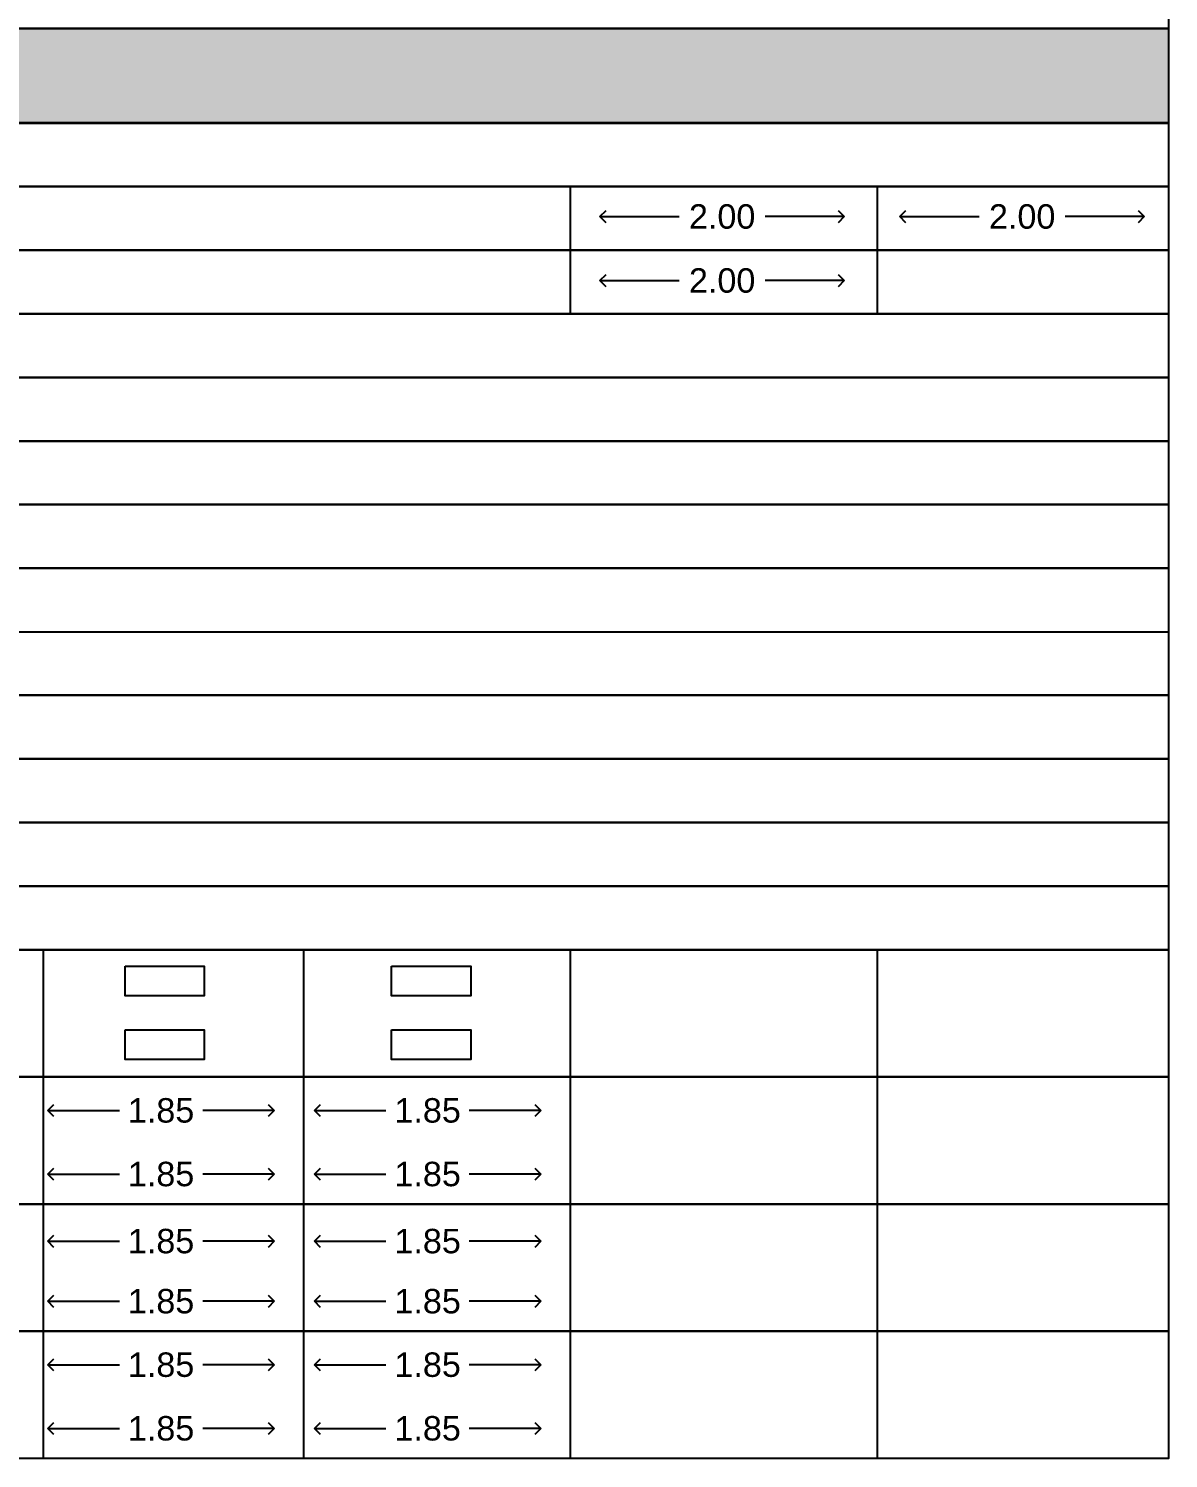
# Model space of a CAD drawing. Header units: metres. Extents: x -9481 to -9285, y 28740 to 57552.
# Drawn here: x -9451.56 to -9442.23, y 28739.76 to 28751.47 of the extents above; entities that cross this region are included whole.
import ezdxf

# ---------------------------------------------------------------- set-up
doc = ezdxf.new("R2010")
doc.units = ezdxf.units.M
doc.header["$PDMODE"] = 34
doc.header["$PDSIZE"] = -15
doc.linetypes.add('CONTINULUS', pattern=[0])
doc.layers.add('BLK_1_FLR_-1_BLDG_FOOTPRINT', color=7, linetype='Continuous', plot=False)
doc.layers.add('BLK_1_FLR_-2_BLDG_FOOTPRINT', color=7, linetype='Continuous', plot=False)
for name, color, linetype in [('BLK_1_FLR_3_GLASS_FACADE_1', 7, 'Continuous'), ('BLK_1_FLR_3_GLASS_FACADE_2', 7, 'Continuous'), ('BLK_1_FLR_4_GLASS_FACADE_1', 7, 'Continuous'), ('BLK_1_FLR_4_GLASS_FACADE_2', 7, 'Continuous'), ('BLK_1_PLANTATION_GREENSTRIP', 7, 'Continuous'), ('HATCH', 7, 'Continuous')]:
    doc.layers.add(name, color=color, linetype=linetype)
doc.layers.add('PLAN', color=7, linetype='Continuous', lineweight=40)
doc.styles.add('Arial', font='arial.ttf', dxfattribs={"height": 0.2})
doc.styles.add('style2', font='arial.ttf', dxfattribs={"height": 0.3})
doc.dimstyles.new('INT DIM', dxfattribs={"dimtxt": 0.3, "dimasz": 0.1, "dimexe": 0.18, "dimexo": 0.0625, "dimgap": 0.09, "dimtad": 0, "dimzin": 0, "dimdsep": 46, "dimtxsty": 'style2', "dimblk": 'OPEN90', "dimcen": 0.09, "dimse1": 1, "dimse2": 1, "dimclrd": 250, "dimclrt": 256, "dimadec": 0, "dimazin": 0, "dimtfac": 1, "dimtofl": 0, "dimtmove": 0, "dimatfit": 3, "dimfxl": 0.18, "dimtolj": 1, "dimtzin": 0, "dimlwd": -1, "dimarcsym": 0})

# ---------------------------------------------------------------- blocks, each defined once
blk = doc.blocks.new('J4')
at = {"layer": 'HATCH', "linetype": 'CONTINULUS', "ltscale": 0.05, "true_color": 0xf7abae}
h = blk.add_hatch(color=241, dxfattribs=at)
h.dxf.hatch_style = 1
h.paths.add_polyline_path([(-9435.455, 28796.771), (-9435.455, 28795.998), (-9396.427, 28795.998), (-9396.427, 28796.771)])
blk.add_lwpolyline([(-9435.455, 28796.771), (-9396.427, 28796.771), (-9396.427, 28795.998), (-9435.455, 28795.998), (-9435.455, 28796.771)], close=True)
blk = doc.blocks.new('_Open90')
at = {"layer": 'PLAN', "color": 0, "lineweight": -2}
for p, q in [((0, 0), (-1, 0)), ((-0.5, 0.5), (0, 0)), ((0, 0), (-0.5, -0.5))]:
    blk.add_line(p, q, dxfattribs=at)
blk = doc.blocks.new('*D389')
at = {"layer": 'BLK_1_FLR_-1_BLDG_FOOTPRINT', "color": 250, "transparency": 16777216}
for p, q in [((-9446.783, 28749.931), (-9446.234, 28749.931)), ((-9444.983, 28749.931), (-9445.532, 28749.931))]:
    blk.add_line(p, q, dxfattribs=at)
at = {"layer": 'Defpoints', "color": 0, "transparency": 16777216}
for p in [(-9446.883, 28750.075), (-9444.883, 28750.075), (-9444.883, 28749.931)]:
    blk.add_point(p, dxfattribs=at)
at = {"layer": 'BLK_1_FLR_-1_BLDG_FOOTPRINT', "color": 250, "transparency": 16777216, "xscale": 0.1, "yscale": 0.1, "zscale": 0.1, "rotation": 180}
blk.add_blockref('_Open90', (-9446.883, 28749.931), dxfattribs=at)
at = {"layer": 'BLK_1_FLR_-1_BLDG_FOOTPRINT', "color": 250, "transparency": 16777216, "xscale": 0.1, "yscale": 0.1, "zscale": 0.1}
blk.add_blockref('_Open90', (-9444.883, 28749.931), dxfattribs=at)
at = {"layer": 'BLK_1_FLR_-1_BLDG_FOOTPRINT', "transparency": 16777216, "insert": (-9445.883, 28749.931), "char_height": 0.2, "attachment_point": 5, "style": 'Arial', "bg_fill": 3, "box_fill_scale": 1.1, "bg_fill_color": 256, "bg_fill_true_color": 13158600, "bg_fill_transparency": 0}
blk.add_mtext('\\A1;2.00', dxfattribs=at)
blk = doc.blocks.new('*D390')
at = {"layer": 'BLK_1_FLR_-1_BLDG_FOOTPRINT', "color": 250, "transparency": 16777216}
for p, q in [((-9446.783, 28749.407), (-9446.234, 28749.407)), ((-9444.983, 28749.407), (-9445.532, 28749.407))]:
    blk.add_line(p, q, dxfattribs=at)
at = {"layer": 'Defpoints', "color": 0, "transparency": 16777216}
for p in [(-9446.883, 28749.551), (-9444.883, 28749.551), (-9444.883, 28749.407)]:
    blk.add_point(p, dxfattribs=at)
at = {"layer": 'BLK_1_FLR_-1_BLDG_FOOTPRINT', "color": 250, "transparency": 16777216, "xscale": 0.1, "yscale": 0.1, "zscale": 0.1, "rotation": 180}
blk.add_blockref('_Open90', (-9446.883, 28749.407), dxfattribs=at)
at = {"layer": 'BLK_1_FLR_-1_BLDG_FOOTPRINT', "color": 250, "transparency": 16777216, "xscale": 0.1, "yscale": 0.1, "zscale": 0.1}
blk.add_blockref('_Open90', (-9444.883, 28749.407), dxfattribs=at)
at = {"layer": 'BLK_1_FLR_-1_BLDG_FOOTPRINT', "transparency": 16777216, "insert": (-9445.883, 28749.407), "char_height": 0.2, "attachment_point": 5, "style": 'Arial', "bg_fill": 3, "box_fill_scale": 1.1, "bg_fill_color": 256, "bg_fill_true_color": 13158600, "bg_fill_transparency": 0}
blk.add_mtext('\\A1;2.00', dxfattribs=at)
blk = doc.blocks.new('*D391')
at = {"layer": 'BLK_1_FLR_-2_BLDG_FOOTPRINT', "color": 250, "transparency": 16777216}
for p, q in [((-9444.328, 28749.931), (-9443.778, 28749.931)), ((-9442.527, 28749.931), (-9443.076, 28749.931))]:
    blk.add_line(p, q, dxfattribs=at)
at = {"layer": 'Defpoints', "color": 0, "transparency": 16777216}
for p in [(-9444.428, 28750.075), (-9442.427, 28750.075), (-9442.427, 28749.931)]:
    blk.add_point(p, dxfattribs=at)
at = {"layer": 'BLK_1_FLR_-2_BLDG_FOOTPRINT', "color": 250, "transparency": 16777216, "xscale": 0.1, "yscale": 0.1, "zscale": 0.1, "rotation": 180}
blk.add_blockref('_Open90', (-9444.428, 28749.931), dxfattribs=at)
at = {"layer": 'BLK_1_FLR_-2_BLDG_FOOTPRINT', "color": 250, "transparency": 16777216, "xscale": 0.1, "yscale": 0.1, "zscale": 0.1}
blk.add_blockref('_Open90', (-9442.427, 28749.931), dxfattribs=at)
at = {"layer": 'BLK_1_FLR_-2_BLDG_FOOTPRINT', "transparency": 16777216, "insert": (-9443.427, 28749.931), "char_height": 0.2, "attachment_point": 5, "style": 'Arial', "bg_fill": 3, "box_fill_scale": 1.1, "bg_fill_color": 256, "bg_fill_true_color": 13158600, "bg_fill_transparency": 0}
blk.add_mtext('\\A1;2.00', dxfattribs=at)
blk = doc.blocks.new('*D428')
at = {"layer": 'BLK_1_FLR_3_GLASS_FACADE_1', "color": 250, "ltscale": 0.05, "transparency": 16777216}
for p, q in [((-9451.303, 28742.612), (-9450.817, 28742.612)), ((-9449.649, 28742.612), (-9450.135, 28742.612))]:
    blk.add_line(p, q, dxfattribs=at)
at = {"layer": 'Defpoints', "color": 0, "linetype": 'CONTINULUS', "ltscale": 0.05, "transparency": 16777216}
for p in [(-9451.403, 28742.817), (-9449.549, 28742.817), (-9449.549, 28742.612)]:
    blk.add_point(p, dxfattribs=at)
at = {"layer": 'BLK_1_FLR_3_GLASS_FACADE_1', "color": 250, "linetype": 'CONTINULUS', "ltscale": 0.05, "transparency": 16777216, "xscale": 0.1, "yscale": 0.1, "zscale": 0.1, "rotation": 180}
blk.add_blockref('_Open90', (-9451.403, 28742.612), dxfattribs=at)
at = {"layer": 'BLK_1_FLR_3_GLASS_FACADE_1', "color": 250, "linetype": 'CONTINULUS', "ltscale": 0.05, "transparency": 16777216, "xscale": 0.1, "yscale": 0.1, "zscale": 0.1}
blk.add_blockref('_Open90', (-9449.549, 28742.612), dxfattribs=at)
at = {"layer": 'BLK_1_FLR_3_GLASS_FACADE_1', "linetype": 'CONTINULUS', "ltscale": 0.05, "transparency": 16777216, "insert": (-9450.476, 28742.612), "char_height": 0.2, "attachment_point": 5, "style": 'Arial', "bg_fill": 3, "box_fill_scale": 1.1, "bg_fill_color": 256, "bg_fill_true_color": 13158600, "bg_fill_transparency": 0}
blk.add_mtext('\\A1;1.85', dxfattribs=at)
blk = doc.blocks.new('*D429')
at = {"layer": 'BLK_1_FLR_3_GLASS_FACADE_2', "color": 250, "ltscale": 0.05, "transparency": 16777216}
for p, q in [((-9451.303, 28742.091), (-9450.817, 28742.091)), ((-9449.649, 28742.091), (-9450.135, 28742.091))]:
    blk.add_line(p, q, dxfattribs=at)
at = {"layer": 'Defpoints', "color": 0, "linetype": 'CONTINULUS', "ltscale": 0.05, "transparency": 16777216}
for p in [(-9451.403, 28742.296), (-9449.549, 28742.296), (-9449.549, 28742.091)]:
    blk.add_point(p, dxfattribs=at)
at = {"layer": 'BLK_1_FLR_3_GLASS_FACADE_2', "color": 250, "linetype": 'CONTINULUS', "ltscale": 0.05, "transparency": 16777216, "xscale": 0.1, "yscale": 0.1, "zscale": 0.1, "rotation": 180}
blk.add_blockref('_Open90', (-9451.403, 28742.091), dxfattribs=at)
at = {"layer": 'BLK_1_FLR_3_GLASS_FACADE_2', "color": 250, "linetype": 'CONTINULUS', "ltscale": 0.05, "transparency": 16777216, "xscale": 0.1, "yscale": 0.1, "zscale": 0.1}
blk.add_blockref('_Open90', (-9449.549, 28742.091), dxfattribs=at)
at = {"layer": 'BLK_1_FLR_3_GLASS_FACADE_2', "linetype": 'CONTINULUS', "ltscale": 0.05, "transparency": 16777216, "insert": (-9450.476, 28742.091), "char_height": 0.2, "attachment_point": 5, "style": 'Arial', "bg_fill": 3, "box_fill_scale": 1.1, "bg_fill_color": 256, "bg_fill_true_color": 13158600, "bg_fill_transparency": 0}
blk.add_mtext('\\A1;1.85', dxfattribs=at)
blk = doc.blocks.new('*D430')
at = {"layer": 'BLK_1_FLR_3_GLASS_FACADE_2', "color": 250, "ltscale": 0.05, "transparency": 16777216}
for p, q in [((-9451.303, 28741.05), (-9450.817, 28741.05)), ((-9449.649, 28741.05), (-9450.135, 28741.05))]:
    blk.add_line(p, q, dxfattribs=at)
at = {"layer": 'Defpoints', "color": 0, "linetype": 'CONTINULUS', "ltscale": 0.05, "transparency": 16777216}
for p in [(-9451.403, 28741.255), (-9449.549, 28741.255), (-9449.549, 28741.05)]:
    blk.add_point(p, dxfattribs=at)
at = {"layer": 'BLK_1_FLR_3_GLASS_FACADE_2', "color": 250, "linetype": 'CONTINULUS', "ltscale": 0.05, "transparency": 16777216, "xscale": 0.1, "yscale": 0.1, "zscale": 0.1, "rotation": 180}
blk.add_blockref('_Open90', (-9451.403, 28741.05), dxfattribs=at)
at = {"layer": 'BLK_1_FLR_3_GLASS_FACADE_2', "color": 250, "linetype": 'CONTINULUS', "ltscale": 0.05, "transparency": 16777216, "xscale": 0.1, "yscale": 0.1, "zscale": 0.1}
blk.add_blockref('_Open90', (-9449.549, 28741.05), dxfattribs=at)
at = {"layer": 'BLK_1_FLR_3_GLASS_FACADE_2', "linetype": 'CONTINULUS', "ltscale": 0.05, "transparency": 16777216, "insert": (-9450.476, 28741.05), "char_height": 0.2, "attachment_point": 5, "style": 'Arial', "bg_fill": 3, "box_fill_scale": 1.1, "bg_fill_color": 256, "bg_fill_true_color": 13158600, "bg_fill_transparency": 0}
blk.add_mtext('\\A1;1.85', dxfattribs=at)
blk = doc.blocks.new('*D431')
at = {"layer": 'BLK_1_FLR_3_GLASS_FACADE_1', "color": 250, "ltscale": 0.05, "transparency": 16777216}
for p, q in [((-9451.303, 28740.53), (-9450.817, 28740.53)), ((-9449.649, 28740.53), (-9450.135, 28740.53))]:
    blk.add_line(p, q, dxfattribs=at)
at = {"layer": 'Defpoints', "color": 0, "linetype": 'CONTINULUS', "ltscale": 0.05, "transparency": 16777216}
for p in [(-9451.403, 28740.734), (-9449.549, 28740.734), (-9449.549, 28740.53)]:
    blk.add_point(p, dxfattribs=at)
at = {"layer": 'BLK_1_FLR_3_GLASS_FACADE_1', "color": 250, "linetype": 'CONTINULUS', "ltscale": 0.05, "transparency": 16777216, "xscale": 0.1, "yscale": 0.1, "zscale": 0.1, "rotation": 180}
blk.add_blockref('_Open90', (-9451.403, 28740.53), dxfattribs=at)
at = {"layer": 'BLK_1_FLR_3_GLASS_FACADE_1', "color": 250, "linetype": 'CONTINULUS', "ltscale": 0.05, "transparency": 16777216, "xscale": 0.1, "yscale": 0.1, "zscale": 0.1}
blk.add_blockref('_Open90', (-9449.549, 28740.53), dxfattribs=at)
at = {"layer": 'BLK_1_FLR_3_GLASS_FACADE_1', "linetype": 'CONTINULUS', "ltscale": 0.05, "transparency": 16777216, "insert": (-9450.476, 28740.53), "char_height": 0.2, "attachment_point": 5, "style": 'Arial', "bg_fill": 3, "box_fill_scale": 1.1, "bg_fill_color": 256, "bg_fill_true_color": 13158600, "bg_fill_transparency": 0}
blk.add_mtext('\\A1;1.85', dxfattribs=at)
blk = doc.blocks.new('*D432')
at = {"layer": 'BLK_1_FLR_3_GLASS_FACADE_2', "color": 250, "ltscale": 0.05, "transparency": 16777216}
for p, q in [((-9451.303, 28740.009), (-9450.817, 28740.009)), ((-9449.649, 28740.009), (-9450.135, 28740.009))]:
    blk.add_line(p, q, dxfattribs=at)
at = {"layer": 'Defpoints', "color": 0, "linetype": 'CONTINULUS', "ltscale": 0.05, "transparency": 16777216}
for p in [(-9451.403, 28740.213), (-9449.549, 28740.213), (-9449.549, 28740.009)]:
    blk.add_point(p, dxfattribs=at)
at = {"layer": 'BLK_1_FLR_3_GLASS_FACADE_2', "color": 250, "linetype": 'CONTINULUS', "ltscale": 0.05, "transparency": 16777216, "xscale": 0.1, "yscale": 0.1, "zscale": 0.1, "rotation": 180}
blk.add_blockref('_Open90', (-9451.403, 28740.009), dxfattribs=at)
at = {"layer": 'BLK_1_FLR_3_GLASS_FACADE_2', "color": 250, "linetype": 'CONTINULUS', "ltscale": 0.05, "transparency": 16777216, "xscale": 0.1, "yscale": 0.1, "zscale": 0.1}
blk.add_blockref('_Open90', (-9449.549, 28740.009), dxfattribs=at)
at = {"layer": 'BLK_1_FLR_3_GLASS_FACADE_2', "linetype": 'CONTINULUS', "ltscale": 0.05, "transparency": 16777216, "insert": (-9450.476, 28740.009), "char_height": 0.2, "attachment_point": 5, "style": 'Arial', "bg_fill": 3, "box_fill_scale": 1.1, "bg_fill_color": 256, "bg_fill_true_color": 13158600, "bg_fill_transparency": 0}
blk.add_mtext('\\A1;1.85', dxfattribs=at)
blk = doc.blocks.new('*D433')
at = {"layer": 'BLK_1_FLR_3_GLASS_FACADE_1', "color": 250, "ltscale": 0.05, "transparency": 16777216}
for p, q in [((-9451.303, 28741.542), (-9450.817, 28741.542)), ((-9449.649, 28741.542), (-9450.135, 28741.542))]:
    blk.add_line(p, q, dxfattribs=at)
at = {"layer": 'Defpoints', "color": 0, "linetype": 'CONTINULUS', "ltscale": 0.05, "transparency": 16777216}
for p in [(-9451.403, 28741.746), (-9449.549, 28741.746), (-9449.549, 28741.542)]:
    blk.add_point(p, dxfattribs=at)
at = {"layer": 'BLK_1_FLR_3_GLASS_FACADE_1', "color": 250, "linetype": 'CONTINULUS', "ltscale": 0.05, "transparency": 16777216, "xscale": 0.1, "yscale": 0.1, "zscale": 0.1, "rotation": 180}
blk.add_blockref('_Open90', (-9451.403, 28741.542), dxfattribs=at)
at = {"layer": 'BLK_1_FLR_3_GLASS_FACADE_1', "color": 250, "linetype": 'CONTINULUS', "ltscale": 0.05, "transparency": 16777216, "xscale": 0.1, "yscale": 0.1, "zscale": 0.1}
blk.add_blockref('_Open90', (-9449.549, 28741.542), dxfattribs=at)
at = {"layer": 'BLK_1_FLR_3_GLASS_FACADE_1', "linetype": 'CONTINULUS', "ltscale": 0.05, "transparency": 16777216, "insert": (-9450.476, 28741.542), "char_height": 0.2, "attachment_point": 5, "style": 'Arial', "bg_fill": 3, "box_fill_scale": 1.1, "bg_fill_color": 256, "bg_fill_true_color": 13158600, "bg_fill_transparency": 0}
blk.add_mtext('\\A1;1.85', dxfattribs=at)
blk = doc.blocks.new('*D434')
at = {"layer": 'BLK_1_FLR_4_GLASS_FACADE_1', "color": 250, "ltscale": 0.05, "transparency": 16777216}
for p, q in [((-9449.12, 28742.612), (-9448.635, 28742.612)), ((-9447.467, 28742.612), (-9447.953, 28742.612))]:
    blk.add_line(p, q, dxfattribs=at)
at = {"layer": 'Defpoints', "color": 0, "linetype": 'CONTINULUS', "ltscale": 0.05, "transparency": 16777216}
for p in [(-9449.22, 28742.817), (-9447.367, 28742.817), (-9447.367, 28742.612)]:
    blk.add_point(p, dxfattribs=at)
at = {"layer": 'BLK_1_FLR_4_GLASS_FACADE_1', "color": 250, "linetype": 'CONTINULUS', "ltscale": 0.05, "transparency": 16777216, "xscale": 0.1, "yscale": 0.1, "zscale": 0.1, "rotation": 180}
blk.add_blockref('_Open90', (-9449.22, 28742.612), dxfattribs=at)
at = {"layer": 'BLK_1_FLR_4_GLASS_FACADE_1', "color": 250, "linetype": 'CONTINULUS', "ltscale": 0.05, "transparency": 16777216, "xscale": 0.1, "yscale": 0.1, "zscale": 0.1}
blk.add_blockref('_Open90', (-9447.367, 28742.612), dxfattribs=at)
at = {"layer": 'BLK_1_FLR_4_GLASS_FACADE_1', "linetype": 'CONTINULUS', "ltscale": 0.05, "transparency": 16777216, "insert": (-9448.294, 28742.612), "char_height": 0.2, "attachment_point": 5, "style": 'Arial', "bg_fill": 3, "box_fill_scale": 1.1, "bg_fill_color": 256, "bg_fill_true_color": 13158600, "bg_fill_transparency": 0}
blk.add_mtext('\\A1;1.85', dxfattribs=at)
blk = doc.blocks.new('*D435')
at = {"layer": 'BLK_1_FLR_4_GLASS_FACADE_2', "color": 250, "ltscale": 0.05, "transparency": 16777216}
for p, q in [((-9449.12, 28742.091), (-9448.635, 28742.091)), ((-9447.467, 28742.091), (-9447.953, 28742.091))]:
    blk.add_line(p, q, dxfattribs=at)
at = {"layer": 'Defpoints', "color": 0, "linetype": 'CONTINULUS', "ltscale": 0.05, "transparency": 16777216}
for p in [(-9449.22, 28742.296), (-9447.367, 28742.296), (-9447.367, 28742.091)]:
    blk.add_point(p, dxfattribs=at)
at = {"layer": 'BLK_1_FLR_4_GLASS_FACADE_2', "color": 250, "linetype": 'CONTINULUS', "ltscale": 0.05, "transparency": 16777216, "xscale": 0.1, "yscale": 0.1, "zscale": 0.1, "rotation": 180}
blk.add_blockref('_Open90', (-9449.22, 28742.091), dxfattribs=at)
at = {"layer": 'BLK_1_FLR_4_GLASS_FACADE_2', "color": 250, "linetype": 'CONTINULUS', "ltscale": 0.05, "transparency": 16777216, "xscale": 0.1, "yscale": 0.1, "zscale": 0.1}
blk.add_blockref('_Open90', (-9447.367, 28742.091), dxfattribs=at)
at = {"layer": 'BLK_1_FLR_4_GLASS_FACADE_2', "linetype": 'CONTINULUS', "ltscale": 0.05, "transparency": 16777216, "insert": (-9448.294, 28742.091), "char_height": 0.2, "attachment_point": 5, "style": 'Arial', "bg_fill": 3, "box_fill_scale": 1.1, "bg_fill_color": 256, "bg_fill_true_color": 13158600, "bg_fill_transparency": 0}
blk.add_mtext('\\A1;1.85', dxfattribs=at)
blk = doc.blocks.new('*D436')
at = {"layer": 'BLK_1_FLR_4_GLASS_FACADE_2', "color": 250, "ltscale": 0.05, "transparency": 16777216}
for p, q in [((-9449.12, 28741.05), (-9448.635, 28741.05)), ((-9447.467, 28741.05), (-9447.953, 28741.05))]:
    blk.add_line(p, q, dxfattribs=at)
at = {"layer": 'Defpoints', "color": 0, "linetype": 'CONTINULUS', "ltscale": 0.05, "transparency": 16777216}
for p in [(-9449.22, 28741.255), (-9447.367, 28741.255), (-9447.367, 28741.05)]:
    blk.add_point(p, dxfattribs=at)
at = {"layer": 'BLK_1_FLR_4_GLASS_FACADE_2', "color": 250, "linetype": 'CONTINULUS', "ltscale": 0.05, "transparency": 16777216, "xscale": 0.1, "yscale": 0.1, "zscale": 0.1, "rotation": 180}
blk.add_blockref('_Open90', (-9449.22, 28741.05), dxfattribs=at)
at = {"layer": 'BLK_1_FLR_4_GLASS_FACADE_2', "color": 250, "linetype": 'CONTINULUS', "ltscale": 0.05, "transparency": 16777216, "xscale": 0.1, "yscale": 0.1, "zscale": 0.1}
blk.add_blockref('_Open90', (-9447.367, 28741.05), dxfattribs=at)
at = {"layer": 'BLK_1_FLR_4_GLASS_FACADE_2', "linetype": 'CONTINULUS', "ltscale": 0.05, "transparency": 16777216, "insert": (-9448.294, 28741.05), "char_height": 0.2, "attachment_point": 5, "style": 'Arial', "bg_fill": 3, "box_fill_scale": 1.1, "bg_fill_color": 256, "bg_fill_true_color": 13158600, "bg_fill_transparency": 0}
blk.add_mtext('\\A1;1.85', dxfattribs=at)
blk = doc.blocks.new('*D437')
at = {"layer": 'BLK_1_FLR_4_GLASS_FACADE_1', "color": 250, "ltscale": 0.05, "transparency": 16777216}
for p, q in [((-9449.12, 28740.53), (-9448.635, 28740.53)), ((-9447.467, 28740.53), (-9447.953, 28740.53))]:
    blk.add_line(p, q, dxfattribs=at)
at = {"layer": 'Defpoints', "color": 0, "linetype": 'CONTINULUS', "ltscale": 0.05, "transparency": 16777216}
for p in [(-9449.22, 28740.734), (-9447.367, 28740.734), (-9447.367, 28740.53)]:
    blk.add_point(p, dxfattribs=at)
at = {"layer": 'BLK_1_FLR_4_GLASS_FACADE_1', "color": 250, "linetype": 'CONTINULUS', "ltscale": 0.05, "transparency": 16777216, "xscale": 0.1, "yscale": 0.1, "zscale": 0.1, "rotation": 180}
blk.add_blockref('_Open90', (-9449.22, 28740.53), dxfattribs=at)
at = {"layer": 'BLK_1_FLR_4_GLASS_FACADE_1', "color": 250, "linetype": 'CONTINULUS', "ltscale": 0.05, "transparency": 16777216, "xscale": 0.1, "yscale": 0.1, "zscale": 0.1}
blk.add_blockref('_Open90', (-9447.367, 28740.53), dxfattribs=at)
at = {"layer": 'BLK_1_FLR_4_GLASS_FACADE_1', "linetype": 'CONTINULUS', "ltscale": 0.05, "transparency": 16777216, "insert": (-9448.294, 28740.53), "char_height": 0.2, "attachment_point": 5, "style": 'Arial', "bg_fill": 3, "box_fill_scale": 1.1, "bg_fill_color": 256, "bg_fill_true_color": 13158600, "bg_fill_transparency": 0}
blk.add_mtext('\\A1;1.85', dxfattribs=at)
blk = doc.blocks.new('*D438')
at = {"layer": 'BLK_1_FLR_4_GLASS_FACADE_2', "color": 250, "ltscale": 0.05, "transparency": 16777216}
for p, q in [((-9449.12, 28740.009), (-9448.635, 28740.009)), ((-9447.467, 28740.009), (-9447.953, 28740.009))]:
    blk.add_line(p, q, dxfattribs=at)
at = {"layer": 'Defpoints', "color": 0, "linetype": 'CONTINULUS', "ltscale": 0.05, "transparency": 16777216}
for p in [(-9449.22, 28740.213), (-9447.367, 28740.213), (-9447.367, 28740.009)]:
    blk.add_point(p, dxfattribs=at)
at = {"layer": 'BLK_1_FLR_4_GLASS_FACADE_2', "color": 250, "linetype": 'CONTINULUS', "ltscale": 0.05, "transparency": 16777216, "xscale": 0.1, "yscale": 0.1, "zscale": 0.1, "rotation": 180}
blk.add_blockref('_Open90', (-9449.22, 28740.009), dxfattribs=at)
at = {"layer": 'BLK_1_FLR_4_GLASS_FACADE_2', "color": 250, "linetype": 'CONTINULUS', "ltscale": 0.05, "transparency": 16777216, "xscale": 0.1, "yscale": 0.1, "zscale": 0.1}
blk.add_blockref('_Open90', (-9447.367, 28740.009), dxfattribs=at)
at = {"layer": 'BLK_1_FLR_4_GLASS_FACADE_2', "linetype": 'CONTINULUS', "ltscale": 0.05, "transparency": 16777216, "insert": (-9448.294, 28740.009), "char_height": 0.2, "attachment_point": 5, "style": 'Arial', "bg_fill": 3, "box_fill_scale": 1.1, "bg_fill_color": 256, "bg_fill_true_color": 13158600, "bg_fill_transparency": 0}
blk.add_mtext('\\A1;1.85', dxfattribs=at)
blk = doc.blocks.new('*D439')
at = {"layer": 'BLK_1_FLR_4_GLASS_FACADE_1', "color": 250, "ltscale": 0.05, "transparency": 16777216}
for p, q in [((-9449.12, 28741.542), (-9448.635, 28741.542)), ((-9447.467, 28741.542), (-9447.953, 28741.542))]:
    blk.add_line(p, q, dxfattribs=at)
at = {"layer": 'Defpoints', "color": 0, "linetype": 'CONTINULUS', "ltscale": 0.05, "transparency": 16777216}
for p in [(-9449.22, 28741.746), (-9447.367, 28741.746), (-9447.367, 28741.542)]:
    blk.add_point(p, dxfattribs=at)
at = {"layer": 'BLK_1_FLR_4_GLASS_FACADE_1', "color": 250, "linetype": 'CONTINULUS', "ltscale": 0.05, "transparency": 16777216, "xscale": 0.1, "yscale": 0.1, "zscale": 0.1, "rotation": 180}
blk.add_blockref('_Open90', (-9449.22, 28741.542), dxfattribs=at)
at = {"layer": 'BLK_1_FLR_4_GLASS_FACADE_1', "color": 250, "linetype": 'CONTINULUS', "ltscale": 0.05, "transparency": 16777216, "xscale": 0.1, "yscale": 0.1, "zscale": 0.1}
blk.add_blockref('_Open90', (-9447.367, 28741.542), dxfattribs=at)
at = {"layer": 'BLK_1_FLR_4_GLASS_FACADE_1', "linetype": 'CONTINULUS', "ltscale": 0.05, "transparency": 16777216, "insert": (-9448.294, 28741.542), "char_height": 0.2, "attachment_point": 5, "style": 'Arial', "bg_fill": 3, "box_fill_scale": 1.1, "bg_fill_color": 256, "bg_fill_true_color": 13158600, "bg_fill_transparency": 0}
blk.add_mtext('\\A1;1.85', dxfattribs=at)

msp = doc.modelspace()

# ---------------------------------------------------------------- linework, layer by layer
for p, q in [((-9447.126, 28750.177), (-9447.126, 28749.656)), ((-9444.614, 28750.177), (-9444.614, 28749.656)), ((-9447.126, 28749.656), (-9447.126, 28749.136)), ((-9444.614, 28749.656), (-9444.614, 28749.136)), ((-9442.23, 28749.136), (-9442.23, 28748.615)), ((-9442.23, 28746.012), (-9442.23, 28745.491)), ((-9451.44, 28743.929), (-9451.44, 28739.764)), ((-9449.309, 28743.929), (-9449.309, 28739.764)), ((-9447.126, 28743.929), (-9447.126, 28739.764)), ((-9444.614, 28743.929), (-9444.614, 28739.764)), ((-9442.23, 28743.929), (-9442.23, 28743.408)), ((-9442.23, 28743.408), (-9442.23, 28742.888)), ((-9442.23, 28742.888), (-9442.23, 28742.367)), ((-9442.23, 28742.367), (-9442.23, 28741.846)), ((-9442.23, 28741.846), (-9442.23, 28741.326)), ((-9442.23, 28741.326), (-9442.23, 28740.805)), ((-9442.23, 28740.805), (-9442.23, 28740.285)), ((-9442.23, 28740.285), (-9442.23, 28739.764))]:
    msp.add_line(p, q)
for points in [[(-9461.732, 28751.991), (-9442.23, 28751.991), (-9442.23, 28751.471), (-9481.258, 28751.471), (-9481.258, 28751.991)], [(-9481.258, 28749.656), (-9481.258, 28750.177), (-9442.23, 28750.177), (-9442.23, 28749.656), (-9461.732, 28749.656)], [(-9461.732, 28749.656), (-9442.23, 28749.656), (-9442.23, 28749.136), (-9481.258, 28749.136), (-9481.258, 28749.656), (-9481.258, 28749.656)], [(-9481.258, 28747.574), (-9481.258, 28748.094), (-9442.23, 28748.094), (-9442.23, 28747.574), (-9461.732, 28747.574)], [(-9461.732, 28747.574), (-9442.23, 28747.574), (-9442.23, 28747.053), (-9461.732, 28747.053)], [(-9461.732, 28747.053), (-9442.23, 28747.053), (-9442.23, 28746.532)], [(-9461.732, 28747.053), (-9442.23, 28747.053), (-9442.23, 28746.532)], [(-9442.23, 28746.532), (-9442.23, 28746.012), (-9481.258, 28746.012), (-9481.258, 28746.532), (-9481.258, 28746.532)], [(-9461.732, 28746.532), (-9442.23, 28746.532), (-9442.23, 28746.012)], [(-9481.258, 28744.97), (-9481.258, 28745.491), (-9442.23, 28745.491), (-9442.23, 28744.97), (-9461.732, 28744.97)], [(-9461.732, 28744.97), (-9442.23, 28744.97), (-9442.23, 28744.45), (-9461.732, 28744.45)], [(-9461.732, 28744.45), (-9442.23, 28744.45), (-9442.23, 28743.929), (-9481.258, 28743.929), (-9481.258, 28744.45), (-9481.258, 28744.45)], [(-9481.258, 28743.408), (-9481.258, 28743.929), (-9442.23, 28743.929), (-9442.23, 28743.408)], [(-9442.23, 28743.408), (-9442.23, 28742.888), (-9461.732, 28742.888)], [(-9461.732, 28742.888), (-9442.23, 28742.888), (-9442.23, 28742.367)], [(-9442.23, 28742.367), (-9442.23, 28741.846), (-9461.732, 28741.846)], [(-9461.732, 28741.846), (-9442.23, 28741.846), (-9442.23, 28741.326)], [(-9442.23, 28741.326), (-9442.23, 28740.805), (-9461.732, 28740.805)], [(-9461.732, 28740.805), (-9442.23, 28740.805), (-9442.23, 28740.285)], [(-9442.23, 28740.285), (-9442.23, 28739.764), (-9481.258, 28739.764), (-9481.258, 28740.285)]]:
    msp.add_lwpolyline(points)
for points in [[(-9481.258, 28750.697), (-9442.23, 28750.697), (-9442.23, 28750.177), (-9481.258, 28750.177), (-9481.258, 28750.697)], [(-9481.258, 28749.136), (-9442.23, 28749.136), (-9442.23, 28748.615), (-9481.258, 28748.615), (-9481.258, 28749.136)], [(-9481.258, 28748.615), (-9442.23, 28748.615), (-9442.23, 28748.094), (-9481.258, 28748.094), (-9481.258, 28748.615)], [(-9481.258, 28746.012), (-9442.23, 28746.012), (-9442.23, 28745.491), (-9481.258, 28745.491), (-9481.258, 28746.012)]]:
    msp.add_lwpolyline(points, close=True)
at = {"layer": 'BLK_1_FLR_3_GLASS_FACADE_1', "color": 7, "linetype": 'CONTINULUS', "ltscale": 0.05}
msp.add_lwpolyline([(-9450.771, 28743.794), (-9450.122, 28743.794), (-9450.122, 28743.552), (-9450.771, 28743.552)], close=True, dxfattribs=at)
at = {"layer": 'BLK_1_FLR_3_GLASS_FACADE_2', "color": 7, "linetype": 'CONTINULUS', "ltscale": 0.05}
msp.add_lwpolyline([(-9450.771, 28743.274), (-9450.122, 28743.274), (-9450.122, 28743.031), (-9450.771, 28743.031)], close=True, dxfattribs=at)
at = {"layer": 'BLK_1_FLR_4_GLASS_FACADE_1', "color": 7, "linetype": 'CONTINULUS', "ltscale": 0.05}
msp.add_lwpolyline([(-9448.589, 28743.794), (-9447.94, 28743.794), (-9447.94, 28743.552), (-9448.589, 28743.552)], close=True, dxfattribs=at)
at = {"layer": 'BLK_1_FLR_4_GLASS_FACADE_2', "color": 7, "linetype": 'CONTINULUS', "ltscale": 0.05}
msp.add_lwpolyline([(-9448.589, 28743.274), (-9447.94, 28743.274), (-9447.94, 28743.031), (-9448.589, 28743.031)], close=True, dxfattribs=at)

# ---------------------------------------------------------------- block references
at = {"layer": 'BLK_1_PLANTATION_GREENSTRIP', "linetype": 'CONTINULUS'}
msp.add_blockref('J4', (-45.803, -45.3), dxfattribs=at)

# ---------------------------------------------------------------- next in the draw order: dimensions: what is measured, and where the dimension line sits
at = {"layer": 'BLK_1_FLR_-1_BLDG_FOOTPRINT', "color": 1}
dim = msp.add_linear_dim(base=(-9444.883, 28749.931), p1=(-9446.883, 28750.075), p2=(-9444.883, 28750.075), dimstyle='INT DIM', override={"dimtxt": 0.2, "dimtxsty": 'Arial', "dimfxl": 0.125, "dimtfill": 1, "dimtfillclr": 7, "dimarcsym": 1}, dxfattribs=at)
dim.commit()
dim.dimension.update_dxf_attribs({"geometry": '*D389', "text_midpoint": (-9445.883, 28749.931)})
at = {"layer": 'BLK_1_FLR_-1_BLDG_FOOTPRINT', "color": 2}
dim = msp.add_linear_dim(base=(-9444.883, 28749.407), p1=(-9446.883, 28749.551), p2=(-9444.883, 28749.551), dimstyle='INT DIM', override={"dimtxt": 0.2, "dimtxsty": 'Arial', "dimfxl": 0.125, "dimtfill": 1, "dimtfillclr": 7, "dimarcsym": 1}, dxfattribs=at)
dim.commit()
dim.dimension.update_dxf_attribs({"geometry": '*D390', "text_midpoint": (-9445.883, 28749.407)})
at = {"layer": 'BLK_1_FLR_-2_BLDG_FOOTPRINT', "color": 1}
dim = msp.add_linear_dim(base=(-9442.427, 28749.931), p1=(-9444.428, 28750.075), p2=(-9442.427, 28750.075), dimstyle='INT DIM', override={"dimtxt": 0.2, "dimtxsty": 'Arial', "dimfxl": 0.125, "dimtfill": 1, "dimtfillclr": 7, "dimarcsym": 1}, dxfattribs=at)
dim.commit()
dim.dimension.update_dxf_attribs({"geometry": '*D391', "text_midpoint": (-9443.427, 28749.931)})
at = {"layer": 'BLK_1_FLR_3_GLASS_FACADE_1', "color": 1, "linetype": 'CONTINULUS', "ltscale": 0.05}
dim = msp.add_linear_dim(base=(-9449.549, 28742.612), p1=(-9451.403, 28742.817), p2=(-9449.549, 28742.817), dimstyle='INT DIM', override={"dimtxt": 0.2, "dimtxsty": 'Arial', "dimfxl": 0.125, "dimtfill": 1, "dimtfillclr": 7, "dimarcsym": 1}, dxfattribs=at)
dim.commit()
dim.dimension.update_dxf_attribs({"geometry": '*D428', "text_midpoint": (-9450.476, 28742.612)})
at = {"layer": 'BLK_1_FLR_3_GLASS_FACADE_1', "color": 2, "linetype": 'CONTINULUS', "ltscale": 0.05}
dim = msp.add_linear_dim(base=(-9449.549, 28741.542), p1=(-9451.403, 28741.746), p2=(-9449.549, 28741.746), dimstyle='INT DIM', override={"dimtxt": 0.2, "dimtxsty": 'Arial', "dimfxl": 0.125, "dimtfill": 1, "dimtfillclr": 7, "dimarcsym": 1}, dxfattribs=at)
dim.commit()
dim.dimension.update_dxf_attribs({"geometry": '*D433', "text_midpoint": (-9450.476, 28741.542)})
at = {"layer": 'BLK_1_FLR_3_GLASS_FACADE_1', "color": 3, "linetype": 'CONTINULUS', "ltscale": 0.05}
dim = msp.add_linear_dim(base=(-9449.549, 28740.53), p1=(-9451.403, 28740.734), p2=(-9449.549, 28740.734), dimstyle='INT DIM', override={"dimtxt": 0.2, "dimtxsty": 'Arial', "dimfxl": 0.125, "dimtfill": 1, "dimtfillclr": 7, "dimarcsym": 1}, dxfattribs=at)
dim.commit()
dim.dimension.update_dxf_attribs({"geometry": '*D431', "text_midpoint": (-9450.476, 28740.53)})
at = {"layer": 'BLK_1_FLR_3_GLASS_FACADE_2', "color": 1, "linetype": 'CONTINULUS', "ltscale": 0.05}
dim = msp.add_linear_dim(base=(-9449.549, 28742.091), p1=(-9451.403, 28742.296), p2=(-9449.549, 28742.296), dimstyle='INT DIM', override={"dimtxt": 0.2, "dimtxsty": 'Arial', "dimfxl": 0.125, "dimtfill": 1, "dimtfillclr": 7, "dimarcsym": 1}, dxfattribs=at)
dim.commit()
dim.dimension.update_dxf_attribs({"geometry": '*D429', "text_midpoint": (-9450.476, 28742.091)})
at = {"layer": 'BLK_1_FLR_3_GLASS_FACADE_2', "color": 2, "linetype": 'CONTINULUS', "ltscale": 0.05}
dim = msp.add_linear_dim(base=(-9449.549, 28741.05), p1=(-9451.403, 28741.255), p2=(-9449.549, 28741.255), dimstyle='INT DIM', override={"dimtxt": 0.2, "dimtxsty": 'Arial', "dimfxl": 0.125, "dimtfill": 1, "dimtfillclr": 7, "dimarcsym": 1}, dxfattribs=at)
dim.commit()
dim.dimension.update_dxf_attribs({"geometry": '*D430', "text_midpoint": (-9450.476, 28741.05)})
at = {"layer": 'BLK_1_FLR_3_GLASS_FACADE_2', "color": 3, "linetype": 'CONTINULUS', "ltscale": 0.05}
dim = msp.add_linear_dim(base=(-9449.549, 28740.009), p1=(-9451.403, 28740.213), p2=(-9449.549, 28740.213), dimstyle='INT DIM', override={"dimtxt": 0.2, "dimtxsty": 'Arial', "dimfxl": 0.125, "dimtfill": 1, "dimtfillclr": 7, "dimarcsym": 1}, dxfattribs=at)
dim.commit()
dim.dimension.update_dxf_attribs({"geometry": '*D432', "text_midpoint": (-9450.476, 28740.009)})
at = {"layer": 'BLK_1_FLR_4_GLASS_FACADE_1', "color": 1, "linetype": 'CONTINULUS', "ltscale": 0.05}
dim = msp.add_linear_dim(base=(-9447.367, 28742.612), p1=(-9449.22, 28742.817), p2=(-9447.367, 28742.817), dimstyle='INT DIM', override={"dimtxt": 0.2, "dimtxsty": 'Arial', "dimfxl": 0.125, "dimtfill": 1, "dimtfillclr": 7, "dimarcsym": 1}, dxfattribs=at)
dim.commit()
dim.dimension.update_dxf_attribs({"geometry": '*D434', "text_midpoint": (-9448.294, 28742.612)})
at = {"layer": 'BLK_1_FLR_4_GLASS_FACADE_1', "color": 2, "linetype": 'CONTINULUS', "ltscale": 0.05}
dim = msp.add_linear_dim(base=(-9447.367, 28741.542), p1=(-9449.22, 28741.746), p2=(-9447.367, 28741.746), dimstyle='INT DIM', override={"dimtxt": 0.2, "dimtxsty": 'Arial', "dimfxl": 0.125, "dimtfill": 1, "dimtfillclr": 7, "dimarcsym": 1}, dxfattribs=at)
dim.commit()
dim.dimension.update_dxf_attribs({"geometry": '*D439', "text_midpoint": (-9448.294, 28741.542)})
at = {"layer": 'BLK_1_FLR_4_GLASS_FACADE_1', "color": 3, "linetype": 'CONTINULUS', "ltscale": 0.05}
dim = msp.add_linear_dim(base=(-9447.367, 28740.53), p1=(-9449.22, 28740.734), p2=(-9447.367, 28740.734), dimstyle='INT DIM', override={"dimtxt": 0.2, "dimtxsty": 'Arial', "dimfxl": 0.125, "dimtfill": 1, "dimtfillclr": 7, "dimarcsym": 1}, dxfattribs=at)
dim.commit()
dim.dimension.update_dxf_attribs({"geometry": '*D437', "text_midpoint": (-9448.294, 28740.53)})
at = {"layer": 'BLK_1_FLR_4_GLASS_FACADE_2', "color": 1, "linetype": 'CONTINULUS', "ltscale": 0.05}
dim = msp.add_linear_dim(base=(-9447.367, 28742.091), p1=(-9449.22, 28742.296), p2=(-9447.367, 28742.296), dimstyle='INT DIM', override={"dimtxt": 0.2, "dimtxsty": 'Arial', "dimfxl": 0.125, "dimtfill": 1, "dimtfillclr": 7, "dimarcsym": 1}, dxfattribs=at)
dim.commit()
dim.dimension.update_dxf_attribs({"geometry": '*D435', "text_midpoint": (-9448.294, 28742.091)})
at = {"layer": 'BLK_1_FLR_4_GLASS_FACADE_2', "color": 2, "linetype": 'CONTINULUS', "ltscale": 0.05}
dim = msp.add_linear_dim(base=(-9447.367, 28741.05), p1=(-9449.22, 28741.255), p2=(-9447.367, 28741.255), dimstyle='INT DIM', override={"dimtxt": 0.2, "dimtxsty": 'Arial', "dimfxl": 0.125, "dimtfill": 1, "dimtfillclr": 7, "dimarcsym": 1}, dxfattribs=at)
dim.commit()
dim.dimension.update_dxf_attribs({"geometry": '*D436', "text_midpoint": (-9448.294, 28741.05)})
at = {"layer": 'BLK_1_FLR_4_GLASS_FACADE_2', "color": 3, "linetype": 'CONTINULUS', "ltscale": 0.05}
dim = msp.add_linear_dim(base=(-9447.367, 28740.009), p1=(-9449.22, 28740.213), p2=(-9447.367, 28740.213), dimstyle='INT DIM', override={"dimtxt": 0.2, "dimtxsty": 'Arial', "dimfxl": 0.125, "dimtfill": 1, "dimtfillclr": 7, "dimarcsym": 1}, dxfattribs=at)
dim.commit()
dim.dimension.update_dxf_attribs({"geometry": '*D438', "text_midpoint": (-9448.294, 28740.009)})

doc.saveas('drawing.dxf')
